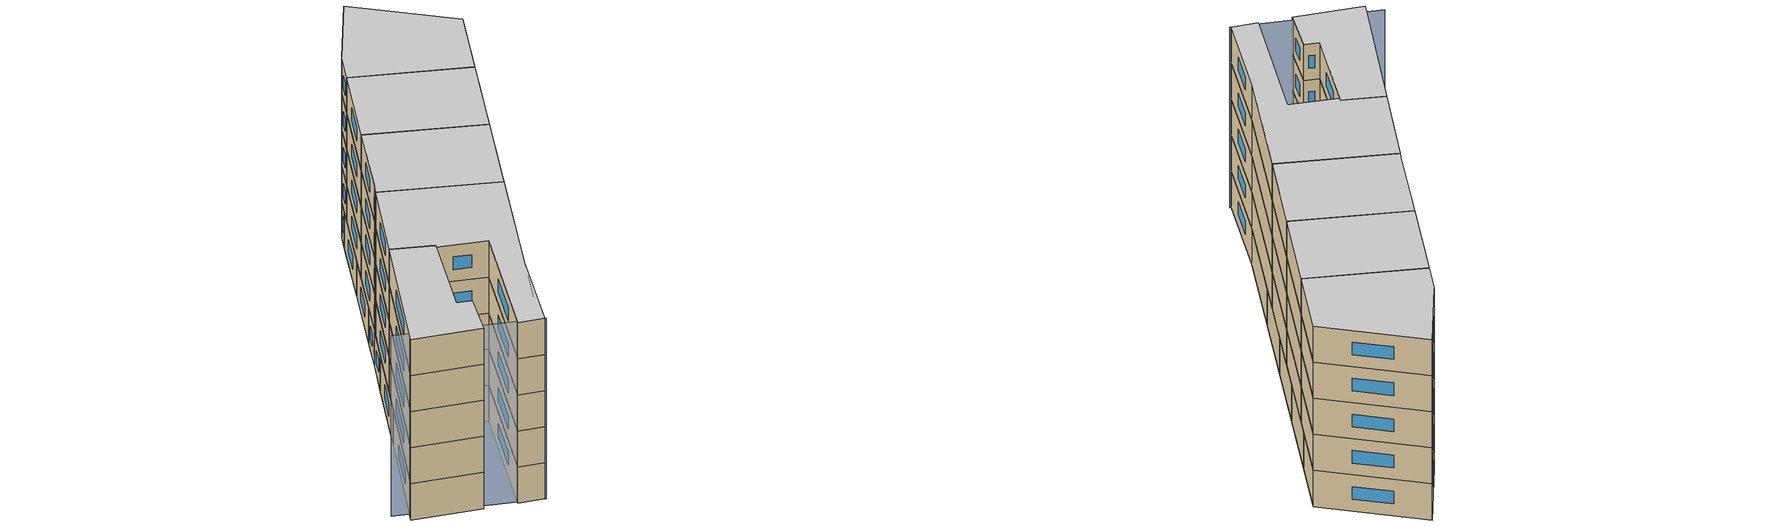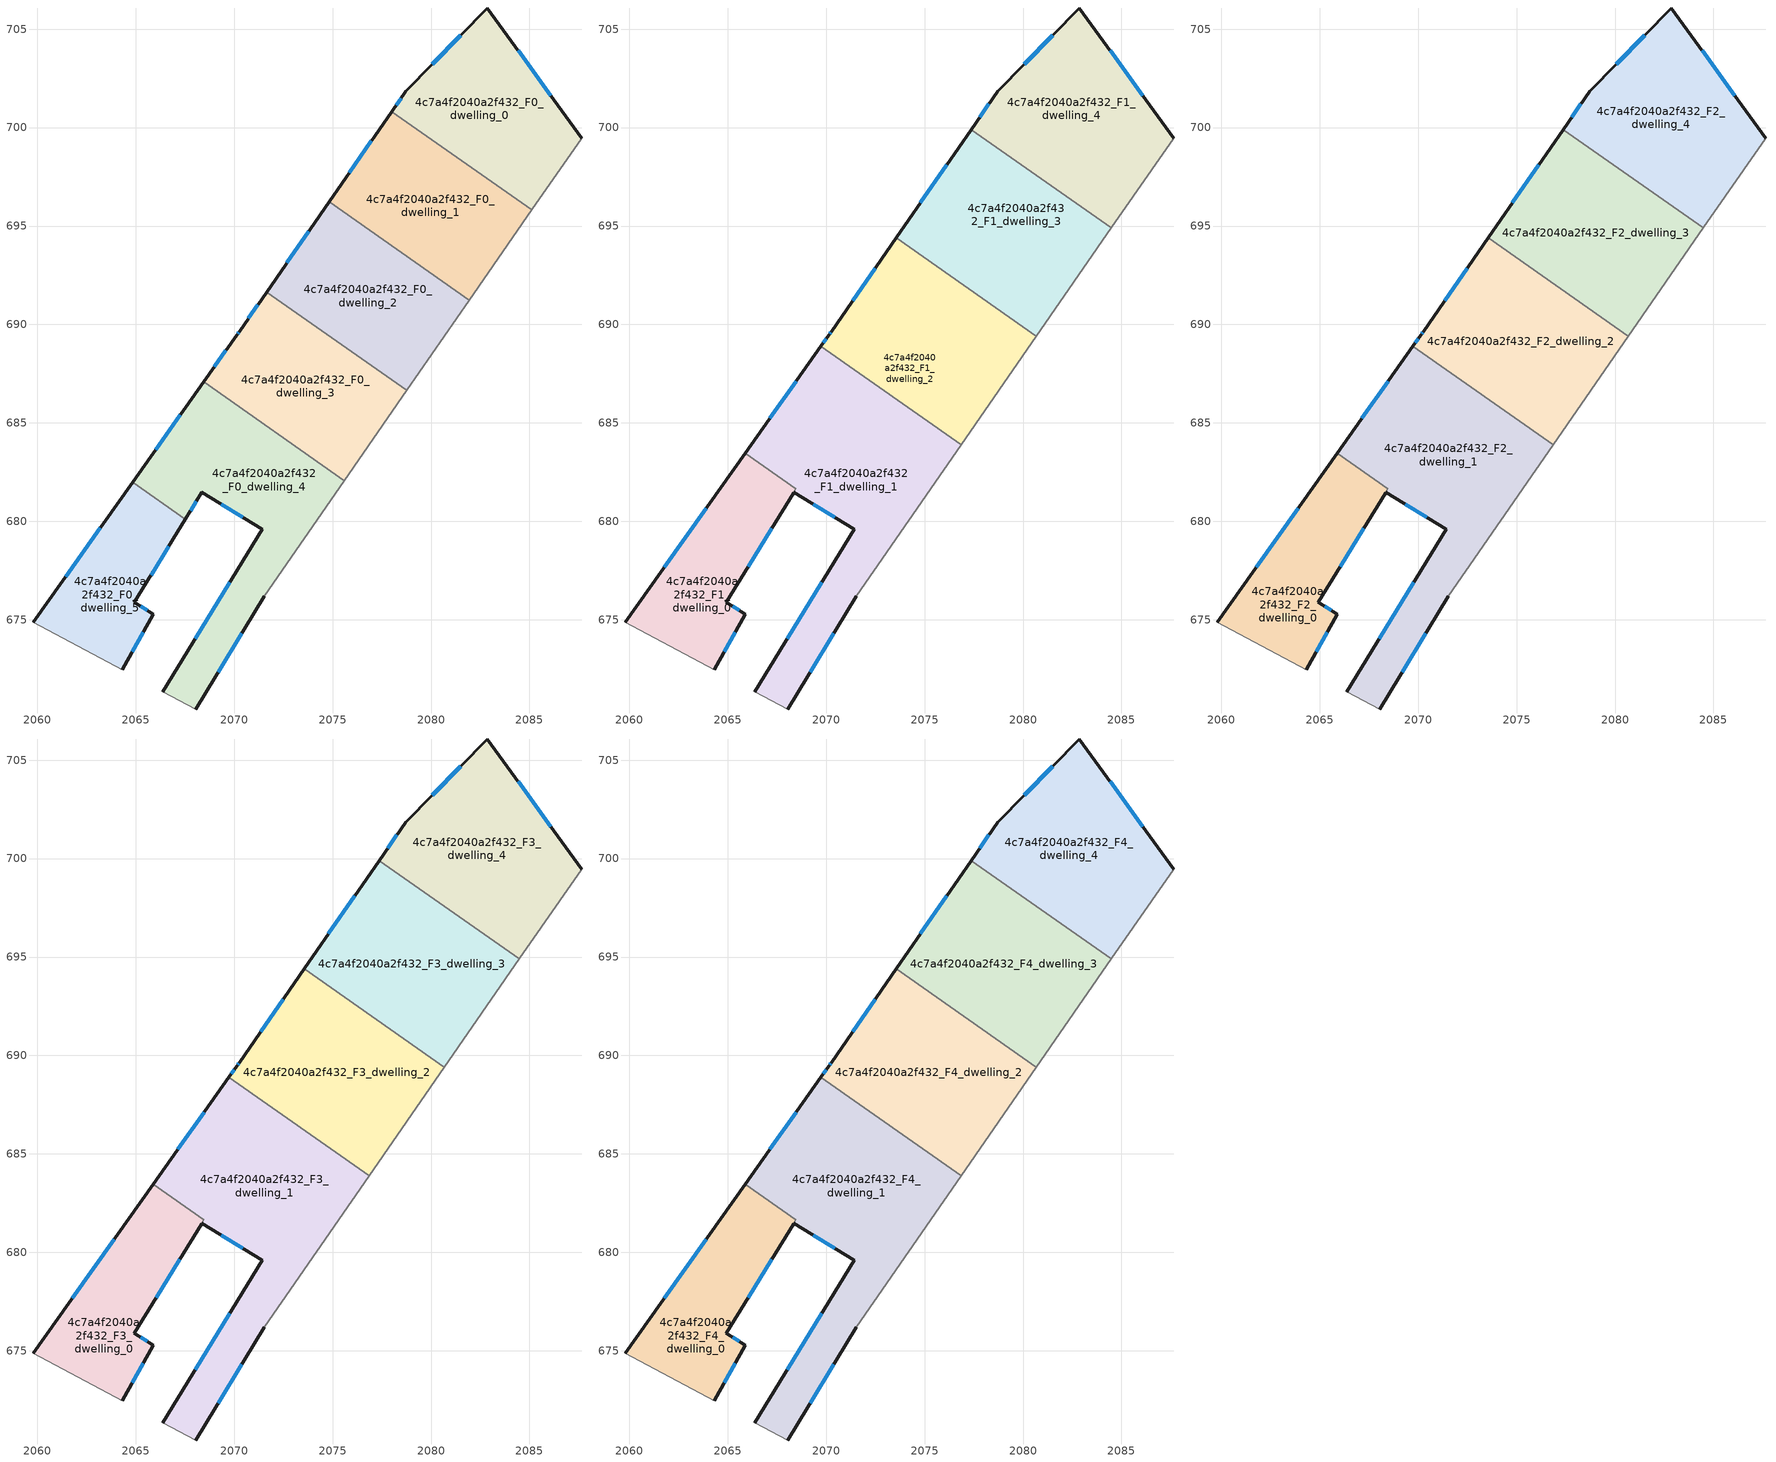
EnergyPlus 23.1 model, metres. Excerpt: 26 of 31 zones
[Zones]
4c7a4f2040a2f432_F0_dwelling_0
 floor ground (EU_floor_Construction): 2082.86,706.08 2087.64,699.46 2085.12,695.82 2078,700.81 2078.7,701.83 z0
 wall outside (EU_wall_Construction): 2087.64,699.46 2082.86,706.08 2078.7,701.83 2078,700.81 z0:3
 wall to 4c7a4f2040a2f432_F0_dwelling_1 (EU_wall_Construction): 2078,700.81 2085.12,695.82 z0:3
 wall adiabatic (EU_wall_Construction): 2085.12,695.82 2087.64,699.46 z0:3
 window (EU_Window_Construction): 2078.47,701.5 2078.23,701.15 / 2081.51,704.7 2080.06,703.21 / 2086.09,701.61 2084.42,703.92 z0.98:2.02
4c7a4f2040a2f432_F0_dwelling_1
 floor ground (EU_floor_Construction): 2085.12,695.82 2081.95,691.23 2074.82,696.23 2078,700.81 z0
 wall outside (EU_wall_Construction): 2078,700.81 2074.82,696.23 z0:3
 wall adiabatic (EU_wall_Construction): 2081.95,691.23 2085.12,695.82 z0:3
 wall to 4c7a4f2040a2f432_F0_dwelling_2 (EU_wall_Construction): 2074.82,696.23 2081.95,691.23 z0:3
 window (EU_Window_Construction): 2076.96,699.32 2075.85,697.72 z0.98:2.02
4c7a4f2040a2f432_F0_dwelling_2
 floor ground (EU_floor_Construction): 2081.95,691.23 2078.77,686.65 2071.64,691.64 2074.82,696.23 z0
 wall outside (EU_wall_Construction): 2074.82,696.23 2071.64,691.64 z0:3
 wall adiabatic (EU_wall_Construction): 2078.77,686.65 2081.95,691.23 z0:3
 wall to 4c7a4f2040a2f432_F0_dwelling_3 (EU_wall_Construction): 2071.64,691.64 2078.77,686.65 z0:3
 window (EU_Window_Construction): 2073.79,694.74 2072.68,693.13 z0.98:2.02
4c7a4f2040a2f432_F0_dwelling_3
 floor ground (EU_floor_Construction): 2078.77,686.65 2075.6,682.07 2068.44,687.08 2070.12,689.46 2070.27,689.67 2071.64,691.64 z0
 wall outside (EU_wall_Construction): 2071.64,691.64 2070.27,689.67 2070.12,689.46 2068.44,687.08 z0:3
 wall adiabatic (EU_wall_Construction): 2075.6,682.07 2078.77,686.65 z0:3
 wall to 4c7a4f2040a2f432_F0_dwelling_4 (EU_wall_Construction): 2068.44,687.08 2075.6,682.07 z0:3
 window (EU_Window_Construction): 2069.58,688.68 2068.99,687.85 / 2070.23,689.6 2070.17,689.52 / 2071.2,691 2070.72,690.31 z0.98:2.02
4c7a4f2040a2f432_F0_dwelling_4
 floor ground (EU_floor_Construction): 2075.6,682.07 2071.52,676.19 2068.05,670.47 2066.37,671.35 2071.42,679.59 2068.35,681.47 2067.52,680.1 2064.84,681.98 2068.44,687.08 z0
 wall outside (EU_wall_Construction): 2068.05,670.47 2071.52,676.19 / 2067.52,680.1 2068.35,681.47 2071.42,679.59 2066.37,671.35 / 2068.44,687.08 2064.84,681.98 z0:3
 wall adiabatic (EU_wall_Construction): 2071.52,676.19 2075.6,682.07 / 2066.37,671.35 2068.05,670.47 z0:3
 wall to 4c7a4f2040a2f432_F0_dwelling_5 (EU_wall_Construction): 2064.84,681.98 2067.52,680.1 z0:3
 window (EU_Window_Construction): 2069.18,672.33 2070.4,674.33 / 2069.78,676.91 2068.02,674.03 / 2069.35,680.85 2070.43,680.2 / 2067.79,680.55 2068.08,681.02 / 2067.27,685.42 2066.01,683.64 z0.98:2.02
4c7a4f2040a2f432_F0_dwelling_5
 floor ground (EU_floor_Construction): 2067.52,680.1 2064.93,675.88 2065.89,675.29 2064.3,672.47 2059.81,674.87 2064.84,681.98 z0
 wall outside (EU_wall_Construction): 2064.84,681.98 2059.81,674.87 / 2064.3,672.47 2065.89,675.29 2064.93,675.88 2067.52,680.1 z0:3
 wall adiabatic (EU_wall_Construction): 2059.81,674.87 2064.3,672.47 z0:3
 window (EU_Window_Construction): 2063.2,679.67 2061.44,677.18 / 2065.77,677.25 2066.68,678.73 / 2065.58,675.48 2065.25,675.68 / 2064.82,673.38 2065.38,674.37 z0.98:2.02
4c7a4f2040a2f432_F1_dwelling_0
 floor to 4c7a4f2040a2f432_F0_dwelling_5 (EU_floor_Construction): 2067.52,680.1 2064.93,675.88 2065.89,675.29 2064.3,672.47 2059.81,674.87 2064.84,681.98 z3
 floor to 4c7a4f2040a2f432_F0_dwelling_4 (EU_floor_Construction): 2068.46,681.65 2068.36,681.48 2068.35,681.47 2067.52,680.1 2064.84,681.98 2065.88,683.46 z3
 wall outside (EU_wall_Construction): 2065.88,683.46 2059.81,674.87 / 2064.3,672.47 2065.89,675.29 2064.93,675.88 2068.35,681.46 z3:6
 wall adiabatic (EU_wall_Construction): 2059.81,674.87 2064.3,672.47 z3:6
 wall to 4c7a4f2040a2f432_F1_dwelling_1 (EU_wall_Construction): 2068.46,681.65 2065.88,683.46 / 2068.35,681.47 2068.46,681.64 z3:6
 window (EU_Window_Construction): 2063.91,680.66 2061.78,677.66 / 2066.05,677.69 2067.24,679.65 / 2065.58,675.48 2065.25,675.68 / 2064.82,673.38 2065.38,674.37 z3.98:5.02
4c7a4f2040a2f432_F1_dwelling_1
 floor to 4c7a4f2040a2f432_F0_dwelling_4 (EU_floor_Construction): 2075.6,682.07 2071.52,676.19 2068.05,670.47 2066.37,671.35 2071.42,679.59 2068.35,681.47 2068.46,681.64 2065.88,683.46 2068.44,687.08 z3
 floor to 4c7a4f2040a2f432_F0_dwelling_3 (EU_floor_Construction): 2076.86,683.89 2075.6,682.07 2068.44,687.08 2069.73,688.89 z3
 wall outside (EU_wall_Construction): 2068.05,670.47 2071.52,676.19 / 2068.35,681.47 2071.42,679.59 2066.37,671.35 / 2069.73,688.89 2065.88,683.46 z3:6
 wall to 4c7a4f2040a2f432_F1_dwelling_2 (EU_wall_Construction): 2076.86,683.89 2069.73,688.89 z3:6
 wall adiabatic (EU_wall_Construction): 2071.52,676.19 2076.86,683.89 / 2066.37,671.35 2068.05,670.47 z3:6
 window (EU_Window_Construction): 2069.18,672.33 2070.4,674.33 / 2069.78,676.91 2068.02,674.03 / 2069.35,680.85 2070.43,680.2 / 2068.48,687.13 2067.13,685.22 z3.98:5.02
4c7a4f2040a2f432_F1_dwelling_2
 floor to 4c7a4f2040a2f432_F0_dwelling_3 (EU_floor_Construction): 2078.77,686.65 2076.86,683.89 2069.73,688.89 2070.12,689.46 2070.27,689.67 2071.64,691.64 z3
 floor to 4c7a4f2040a2f432_F0_dwelling_2 (EU_floor_Construction): 2080.68,689.4 2078.77,686.65 2071.64,691.64 2073.55,694.39 z3
 wall outside (EU_wall_Construction): 2073.55,694.39 2070.27,689.67 2070.12,689.46 2069.73,688.89 z3:6
 wall to 4c7a4f2040a2f432_F1_dwelling_3 (EU_wall_Construction): 2080.68,689.4 2073.55,694.39 z3:6
 wall adiabatic (EU_wall_Construction): 2076.86,683.89 2080.68,689.4 z3:6
 window (EU_Window_Construction): 2070,689.27 2069.86,689.08 / 2070.23,689.6 2070.17,689.52 / 2072.48,692.86 2071.34,691.2 z3.98:5.02
4c7a4f2040a2f432_F1_dwelling_3
 floor to 4c7a4f2040a2f432_F0_dwelling_1 (EU_floor_Construction): 2084.49,694.9 2081.95,691.23 2074.82,696.23 2077.36,699.9 z3
 floor to 4c7a4f2040a2f432_F0_dwelling_2 (EU_floor_Construction): 2081.95,691.23 2080.68,689.4 2073.55,694.39 2074.82,696.23 z3
 wall outside (EU_wall_Construction): 2077.36,699.9 2073.55,694.39 z3:6
 wall to 4c7a4f2040a2f432_F1_dwelling_4 (EU_wall_Construction): 2084.49,694.9 2077.36,699.9 z3:6
 wall adiabatic (EU_wall_Construction): 2080.68,689.4 2084.49,694.9 z3:6
 window (EU_Window_Construction): 2076.12,698.11 2074.79,696.18 z3.98:5.02
4c7a4f2040a2f432_F1_dwelling_4
 floor to 4c7a4f2040a2f432_F0_dwelling_0 (EU_floor_Construction): 2082.86,706.08 2087.64,699.46 2085.12,695.82 2078,700.81 2078.7,701.83 z3
 floor to 4c7a4f2040a2f432_F0_dwelling_1 (EU_floor_Construction): 2085.12,695.82 2084.49,694.9 2077.36,699.9 2078,700.81 z3
 wall outside (EU_wall_Construction): 2087.64,699.46 2082.86,706.08 2078.7,701.83 2077.36,699.9 z3:6
 wall adiabatic (EU_wall_Construction): 2084.49,694.9 2087.64,699.46 z3:6
 window (EU_Window_Construction): 2078.27,701.2 2077.8,700.53 / 2081.51,704.7 2080.06,703.21 / 2086.09,701.61 2084.42,703.92 z3.98:5.02
4c7a4f2040a2f432_F2_dwelling_0
 floor to 4c7a4f2040a2f432_F1_dwelling_0 (EU_floor_Construction): 2068.46,681.64 2068.35,681.46 2064.93,675.88 2065.89,675.29 2064.3,672.47 2059.81,674.87 2065.88,683.46 z6
 wall outside (EU_wall_Construction): 2065.88,683.46 2059.81,674.87 / 2064.3,672.47 2065.89,675.29 2064.93,675.88 2068.35,681.46 z6:9
 wall adiabatic (EU_wall_Construction): 2059.81,674.87 2064.3,672.47 z6:9
 wall to 4c7a4f2040a2f432_F2_dwelling_1 (EU_wall_Construction): 2068.46,681.65 2065.88,683.46 / 2068.35,681.47 2068.46,681.64 z6:9
 window (EU_Window_Construction): 2063.91,680.66 2061.78,677.66 / 2066.05,677.69 2067.24,679.65 / 2065.58,675.48 2065.25,675.68 / 2064.82,673.38 2065.38,674.37 z6.98:8.02
4c7a4f2040a2f432_F2_dwelling_1
 floor to 4c7a4f2040a2f432_F1_dwelling_1 (EU_floor_Construction): 2076.86,683.89 2071.52,676.19 2068.05,670.47 2066.37,671.35 2071.42,679.59 2068.35,681.47 2068.46,681.64 2065.88,683.46 2069.73,688.89 z6
 wall outside (EU_wall_Construction): 2068.05,670.47 2071.52,676.19 / 2068.35,681.47 2071.42,679.59 2066.37,671.35 / 2069.73,688.89 2065.88,683.46 z6:9
 wall to 4c7a4f2040a2f432_F2_dwelling_2 (EU_wall_Construction): 2076.86,683.89 2069.73,688.89 z6:9
 wall adiabatic (EU_wall_Construction): 2071.52,676.19 2076.86,683.89 / 2066.37,671.35 2068.05,670.47 z6:9
 window (EU_Window_Construction): 2069.18,672.33 2070.4,674.33 / 2069.78,676.91 2068.02,674.03 / 2069.35,680.85 2070.43,680.2 / 2068.48,687.13 2067.13,685.22 z6.98:8.02
4c7a4f2040a2f432_F2_dwelling_2
 floor to 4c7a4f2040a2f432_F1_dwelling_2 (EU_floor_Construction): 2080.68,689.4 2076.86,683.89 2069.73,688.89 2070.12,689.46 2070.27,689.67 2073.55,694.39 z6
 wall outside (EU_wall_Construction): 2073.55,694.39 2070.27,689.67 2070.12,689.46 2069.73,688.89 z6:9
 wall to 4c7a4f2040a2f432_F2_dwelling_3 (EU_wall_Construction): 2080.68,689.4 2073.55,694.39 z6:9
 wall adiabatic (EU_wall_Construction): 2076.86,683.89 2080.68,689.4 z6:9
 window (EU_Window_Construction): 2070,689.27 2069.86,689.08 / 2070.23,689.6 2070.17,689.52 / 2072.48,692.86 2071.34,691.2 z6.98:8.02
4c7a4f2040a2f432_F2_dwelling_3
 floor to 4c7a4f2040a2f432_F1_dwelling_3 (EU_floor_Construction): 2084.49,694.9 2080.68,689.4 2073.55,694.39 2077.36,699.9 z6
 wall outside (EU_wall_Construction): 2077.36,699.9 2073.55,694.39 z6:9
 wall to 4c7a4f2040a2f432_F2_dwelling_4 (EU_wall_Construction): 2084.49,694.9 2077.36,699.9 z6:9
 wall adiabatic (EU_wall_Construction): 2080.68,689.4 2084.49,694.9 z6:9
 window (EU_Window_Construction): 2076.12,698.11 2074.79,696.18 z6.98:8.02
4c7a4f2040a2f432_F2_dwelling_4
 floor to 4c7a4f2040a2f432_F1_dwelling_4 (EU_floor_Construction): 2082.86,706.08 2087.64,699.46 2084.49,694.9 2077.36,699.9 2078.7,701.83 z6
 wall outside (EU_wall_Construction): 2087.64,699.46 2082.86,706.08 2078.7,701.83 2077.36,699.9 z6:9
 wall adiabatic (EU_wall_Construction): 2084.49,694.9 2087.64,699.46 z6:9
 window (EU_Window_Construction): 2078.27,701.2 2077.8,700.53 / 2081.51,704.7 2080.06,703.21 / 2086.09,701.61 2084.42,703.92 z6.98:8.02
4c7a4f2040a2f432_F3_dwelling_0
 floor to 4c7a4f2040a2f432_F2_dwelling_0 (EU_floor_Construction): 2068.46,681.64 2068.35,681.46 2064.93,675.88 2065.89,675.29 2064.3,672.47 2059.81,674.87 2065.88,683.46 z9
 wall outside (EU_wall_Construction): 2065.88,683.46 2059.81,674.87 / 2064.3,672.47 2065.89,675.29 2064.93,675.88 2068.35,681.46 z9:12
 wall adiabatic (EU_wall_Construction): 2059.81,674.87 2064.3,672.47 z9:12
 wall to 4c7a4f2040a2f432_F3_dwelling_1 (EU_wall_Construction): 2068.46,681.65 2065.88,683.46 / 2068.35,681.47 2068.46,681.64 z9:12
 window (EU_Window_Construction): 2063.91,680.66 2061.78,677.66 / 2066.05,677.69 2067.24,679.65 / 2065.58,675.48 2065.25,675.68 / 2064.82,673.38 2065.38,674.37 z9.98:11.02
4c7a4f2040a2f432_F3_dwelling_1
 floor to 4c7a4f2040a2f432_F2_dwelling_1 (EU_floor_Construction): 2076.86,683.89 2071.52,676.19 2068.05,670.47 2066.37,671.35 2071.42,679.59 2068.35,681.47 2068.46,681.64 2065.88,683.46 2069.73,688.89 z9
 wall outside (EU_wall_Construction): 2068.05,670.47 2071.52,676.19 / 2068.35,681.47 2071.42,679.59 2066.37,671.35 / 2069.73,688.89 2065.88,683.46 z9:12
 wall to 4c7a4f2040a2f432_F3_dwelling_2 (EU_wall_Construction): 2076.86,683.89 2069.73,688.89 z9:12
 wall adiabatic (EU_wall_Construction): 2071.52,676.19 2076.86,683.89 / 2066.37,671.35 2068.05,670.47 z9:12
 window (EU_Window_Construction): 2069.18,672.33 2070.4,674.33 / 2069.78,676.91 2068.02,674.03 / 2069.35,680.85 2070.43,680.2 / 2068.48,687.13 2067.13,685.22 z9.98:11.02
4c7a4f2040a2f432_F3_dwelling_2
 floor to 4c7a4f2040a2f432_F2_dwelling_2 (EU_floor_Construction): 2080.68,689.4 2076.86,683.89 2069.73,688.89 2070.12,689.46 2070.27,689.67 2073.55,694.39 z9
 wall outside (EU_wall_Construction): 2073.55,694.39 2070.27,689.67 2070.12,689.46 2069.73,688.89 z9:12
 wall to 4c7a4f2040a2f432_F3_dwelling_3 (EU_wall_Construction): 2080.68,689.4 2073.55,694.39 z9:12
 wall adiabatic (EU_wall_Construction): 2076.86,683.89 2080.68,689.4 z9:12
 window (EU_Window_Construction): 2070,689.27 2069.86,689.08 / 2070.23,689.6 2070.17,689.52 / 2072.48,692.86 2071.34,691.2 z9.98:11.02
4c7a4f2040a2f432_F3_dwelling_3
 floor to 4c7a4f2040a2f432_F2_dwelling_3 (EU_floor_Construction): 2084.49,694.9 2080.68,689.4 2073.55,694.39 2077.36,699.9 z9
 wall outside (EU_wall_Construction): 2077.36,699.9 2073.55,694.39 z9:12
 wall to 4c7a4f2040a2f432_F3_dwelling_4 (EU_wall_Construction): 2084.49,694.9 2077.36,699.9 z9:12
 wall adiabatic (EU_wall_Construction): 2080.68,689.4 2084.49,694.9 z9:12
 window (EU_Window_Construction): 2076.12,698.11 2074.79,696.18 z9.98:11.02
4c7a4f2040a2f432_F3_dwelling_4
 floor to 4c7a4f2040a2f432_F2_dwelling_4 (EU_floor_Construction): 2082.86,706.08 2087.64,699.46 2084.49,694.9 2077.36,699.9 2078.7,701.83 z9
 wall outside (EU_wall_Construction): 2087.64,699.46 2082.86,706.08 2078.7,701.83 2077.36,699.9 z9:12
 wall adiabatic (EU_wall_Construction): 2084.49,694.9 2087.64,699.46 z9:12
 window (EU_Window_Construction): 2078.27,701.2 2077.8,700.53 / 2081.51,704.7 2080.06,703.21 / 2086.09,701.61 2084.42,703.92 z9.98:11.02
4c7a4f2040a2f432_F4_dwelling_0
 floor to 4c7a4f2040a2f432_F3_dwelling_0 (EU_floor_Construction): 2068.46,681.64 2068.35,681.46 2064.93,675.88 2065.89,675.29 2064.3,672.47 2059.81,674.87 2065.88,683.46 z12
 wall outside (EU_wall_Construction): 2065.88,683.46 2059.81,674.87 / 2064.3,672.47 2065.89,675.29 2064.93,675.88 2068.35,681.46 z12:15
 wall adiabatic (EU_wall_Construction): 2059.81,674.87 2064.3,672.47 z12:15
 wall to 4c7a4f2040a2f432_F4_dwelling_1 (EU_wall_Construction): 2068.46,681.65 2065.88,683.46 / 2068.35,681.47 2068.46,681.64 z12:15
 window (EU_Window_Construction): 2063.91,680.66 2061.78,677.66 / 2066.05,677.69 2067.24,679.65 / 2065.58,675.48 2065.25,675.68 / 2064.82,673.38 2065.38,674.37 z12.98:14.02
 ceiling to 4c7a4f2040a2f432_F5_dwelling_0 (EU_floor_Construction): 2065.89,675.29 2064.93,675.88 2068.35,681.46 2068.46,681.64 2065.88,683.46 2059.81,674.87 2064.3,672.47 z15
4c7a4f2040a2f432_F4_dwelling_1
 floor to 4c7a4f2040a2f432_F3_dwelling_1 (EU_floor_Construction): 2076.86,683.89 2071.52,676.19 2068.05,670.47 2066.37,671.35 2071.42,679.59 2068.35,681.47 2068.46,681.64 2065.88,683.46 2069.73,688.89 z12
 wall outside (EU_wall_Construction): 2068.05,670.47 2071.52,676.19 / 2068.35,681.47 2071.42,679.59 2066.37,671.35 / 2069.73,688.89 2065.88,683.46 z12:15
 wall to 4c7a4f2040a2f432_F4_dwelling_2 (EU_wall_Construction): 2076.86,683.89 2069.73,688.89 z12:15
 wall adiabatic (EU_wall_Construction): 2071.52,676.19 2076.86,683.89 / 2066.37,671.35 2068.05,670.47 z12:15
 window (EU_Window_Construction): 2069.18,672.33 2070.4,674.33 / 2069.78,676.91 2068.02,674.03 / 2069.35,680.85 2070.43,680.2 / 2068.48,687.13 2067.13,685.22 z12.98:14.02
 ceiling to 4c7a4f2040a2f432_F5_dwelling_1 (EU_floor_Construction): 2071.52,676.19 2076.86,683.89 2069.73,688.89 2065.88,683.46 2068.46,681.64 2068.35,681.47 2071.42,679.59 2066.37,671.35 2068.05,670.47 z15
4c7a4f2040a2f432_F4_dwelling_2
 floor to 4c7a4f2040a2f432_F3_dwelling_2 (EU_floor_Construction): 2080.68,689.4 2076.86,683.89 2069.73,688.89 2070.12,689.46 2070.27,689.67 2073.55,694.39 z12
 wall outside (EU_wall_Construction): 2073.55,694.39 2070.27,689.67 2070.12,689.46 2069.73,688.89 z12:15
 wall to 4c7a4f2040a2f432_F4_dwelling_3 (EU_wall_Construction): 2080.68,689.4 2073.55,694.39 z12:15
 wall adiabatic (EU_wall_Construction): 2076.86,683.89 2080.68,689.4 z12:15
 window (EU_Window_Construction): 2070,689.27 2069.86,689.08 / 2070.23,689.6 2070.17,689.52 / 2072.48,692.86 2071.34,691.2 z12.98:14.02
 ceiling to 4c7a4f2040a2f432_F5_dwelling_2 (EU_floor_Construction): 2076.86,683.89 2080.68,689.4 2073.55,694.39 2070.27,689.67 2070.12,689.46 2069.73,688.89 z15
4c7a4f2040a2f432_F4_dwelling_3
 floor to 4c7a4f2040a2f432_F3_dwelling_3 (EU_floor_Construction): 2084.49,694.9 2080.68,689.4 2073.55,694.39 2077.36,699.9 z12
 wall outside (EU_wall_Construction): 2077.36,699.9 2073.55,694.39 z12:15
 wall to 4c7a4f2040a2f432_F4_dwelling_4 (EU_wall_Construction): 2084.49,694.9 2077.36,699.9 z12:15
 wall adiabatic (EU_wall_Construction): 2080.68,689.4 2084.49,694.9 z12:15
 window (EU_Window_Construction): 2076.12,698.11 2074.79,696.18 z12.98:14.02
 ceiling to 4c7a4f2040a2f432_F5_dwelling_3 (EU_floor_Construction): 2080.68,689.4 2084.49,694.9 2077.36,699.9 2073.55,694.39 z15
4c7a4f2040a2f432_F4_dwelling_4
 floor to 4c7a4f2040a2f432_F3_dwelling_4 (EU_floor_Construction): 2082.86,706.08 2087.64,699.46 2084.49,694.9 2077.36,699.9 2078.7,701.83 z12
 wall outside (EU_wall_Construction): 2087.64,699.46 2082.86,706.08 2078.7,701.83 2077.36,699.9 z12:15
 wall adiabatic (EU_wall_Construction): 2084.49,694.9 2087.64,699.46 z12:15
 window (EU_Window_Construction): 2078.27,701.2 2077.8,700.53 / 2081.51,704.7 2080.06,703.21 / 2086.09,701.61 2084.42,703.92 z12.98:14.02
 ceiling to 4c7a4f2040a2f432_F5_dwelling_4 (EU_floor_Construction): 2084.49,694.9 2087.64,699.46 2082.86,706.08 2078.7,701.83 2077.36,699.9 z15
shading: 2059.15,676.09 2068.15,670.41 / 2068.52,671.85 2087.64,699.46 z0:15
[Building]
EU S2 Campaign: North Axis=0; Terrain=City; Solar Distribution=FullExterior
[Site:Location]
Bologna: Latitude=44.5; Longitude=11.25; Time Zone=1; Elevation=37
[SizingPeriod:WeatherFileDays]
AnnualSizingPeriod: Begin Month=1; Begin Day of Month=1; End Month=12; End Day of Month=31; Day of Week for Start Day=Monday; Use Weather File Daylight Saving Period=No; Use Weather File Rain and Snow Indicators=No
[MATERIAL]
EU_InternalMass_Material: Roughness=MediumRough; Thickness=0.1; Conductivity=1; Density=1800; Specific Heat=900; Thermal Absorptance=0.9; Solar Absorptance=0.7; Visible Absorptance=0.7
[MATERIAL:NOMASS] Roughness=MediumRough; Thermal Absorptance=0.9; Solar Absorptance=0.7; Visible Absorptance=0.7
Name | Thermal Resistance
EU_wall_NoMass | 0.905828
EU_floor_NoMass | 0.67114
[WINDOWMATERIAL:SIMPLEGLAZINGSYSTEM]
EU_Window_SimpleGlazing: UFactor=4.52486; Solar Heat Gain Coefficient=0.85; Visible Transmittance=0.85
[CONSTRUCTION]
EU_wall_Construction: EU_wall_NoMass
EU_floor_Construction: EU_floor_NoMass
EU_Window_Construction: EU_Window_SimpleGlazing
EU_InternalMass_Construction: EU_InternalMass_Material
[ZONE] Type=1; Multiplier=1; Ceiling Height=autocalculate; Floor Area=autocalculate; Part of Total Floor Area=Yes
Name | Volume
4c7a4f2040a2f432_F0_dwelling_0 | 145.689
4c7a4f2040a2f432_F1_dwelling_0 | 119.576
4c7a4f2040a2f432_F2_dwelling_0; 4c7a4f2040a2f432_F3_dwelling_0; 4c7a4f2040a2f432_F4_dwelling_0 | 119.577
4c7a4f2040a2f432_F0_dwelling_1 | 145.69
4c7a4f2040a2f432_F1_dwelling_1; 4c7a4f2040a2f432_F2_dwelling_1; 4c7a4f2040a2f432_F3_dwelling_1; 4c7a4f2040a2f432_F4_dwelling_1 | 230.046
4c7a4f2040a2f432_F0_dwelling_2 | 145.675
4c7a4f2040a2f432_F1_dwelling_2; 4c7a4f2040a2f432_F2_dwelling_2; 4c7a4f2040a2f432_F3_dwelling_2; 4c7a4f2040a2f432_F4_dwelling_2 | 174.843
4c7a4f2040a2f432_F0_dwelling_3 | 145.666
4c7a4f2040a2f432_F1_dwelling_3; 4c7a4f2040a2f432_F2_dwelling_3; 4c7a4f2040a2f432_F3_dwelling_3; 4c7a4f2040a2f432_F4_dwelling_3 | 174.814
4c7a4f2040a2f432_F0_dwelling_4 | 189.201
4c7a4f2040a2f432_F1_dwelling_4; 4c7a4f2040a2f432_F2_dwelling_4; 4c7a4f2040a2f432_F3_dwelling_4; 4c7a4f2040a2f432_F4_dwelling_4 | 174.828
4c7a4f2040a2f432_F0_dwelling_5 | 102.165
[INTERNALMASS] Construction=EU_InternalMass_Construction
Name | Zone or ZoneList | Surface Area
4c7a4f2040a2f432_F0_dwelling_0_EU_InternalMass | 4c7a4f2040a2f432_F0_dwelling_0 | 48.5631
4c7a4f2040a2f432_F0_dwelling_1_EU_InternalMass | 4c7a4f2040a2f432_F0_dwelling_1 | 48.5633
4c7a4f2040a2f432_F0_dwelling_2_EU_InternalMass | 4c7a4f2040a2f432_F0_dwelling_2 | 48.5583
4c7a4f2040a2f432_F0_dwelling_3_EU_InternalMass | 4c7a4f2040a2f432_F0_dwelling_3 | 48.5554
4c7a4f2040a2f432_F0_dwelling_4_EU_InternalMass | 4c7a4f2040a2f432_F0_dwelling_4 | 63.0665
4c7a4f2040a2f432_F0_dwelling_5_EU_InternalMass | 4c7a4f2040a2f432_F0_dwelling_5 | 34.055
4c7a4f2040a2f432_F1_dwelling_0_EU_InternalMass | 4c7a4f2040a2f432_F1_dwelling_0 | 39.8592
4c7a4f2040a2f432_F1_dwelling_1_EU_InternalMass | 4c7a4f2040a2f432_F1_dwelling_1 | 76.68
4c7a4f2040a2f432_F1_dwelling_2_EU_InternalMass | 4c7a4f2040a2f432_F1_dwelling_2 | 58.281
4c7a4f2040a2f432_F1_dwelling_3_EU_InternalMass | 4c7a4f2040a2f432_F1_dwelling_3 | 58.2718
4c7a4f2040a2f432_F1_dwelling_4_EU_InternalMass | 4c7a4f2040a2f432_F1_dwelling_4 | 58.2759
4c7a4f2040a2f432_F2_dwelling_0_EU_InternalMass | 4c7a4f2040a2f432_F2_dwelling_0 | 39.8592
4c7a4f2040a2f432_F2_dwelling_1_EU_InternalMass | 4c7a4f2040a2f432_F2_dwelling_1 | 76.68
4c7a4f2040a2f432_F2_dwelling_2_EU_InternalMass | 4c7a4f2040a2f432_F2_dwelling_2 | 58.281
4c7a4f2040a2f432_F2_dwelling_3_EU_InternalMass | 4c7a4f2040a2f432_F2_dwelling_3 | 58.2718
4c7a4f2040a2f432_F2_dwelling_4_EU_InternalMass | 4c7a4f2040a2f432_F2_dwelling_4 | 58.2759
4c7a4f2040a2f432_F3_dwelling_0_EU_InternalMass | 4c7a4f2040a2f432_F3_dwelling_0 | 39.8592
4c7a4f2040a2f432_F3_dwelling_1_EU_InternalMass | 4c7a4f2040a2f432_F3_dwelling_1 | 76.68
4c7a4f2040a2f432_F3_dwelling_2_EU_InternalMass | 4c7a4f2040a2f432_F3_dwelling_2 | 58.281
4c7a4f2040a2f432_F3_dwelling_3_EU_InternalMass | 4c7a4f2040a2f432_F3_dwelling_3 | 58.2718
4c7a4f2040a2f432_F3_dwelling_4_EU_InternalMass | 4c7a4f2040a2f432_F3_dwelling_4 | 58.2759
4c7a4f2040a2f432_F4_dwelling_0_EU_InternalMass | 4c7a4f2040a2f432_F4_dwelling_0 | 39.8592
4c7a4f2040a2f432_F4_dwelling_1_EU_InternalMass | 4c7a4f2040a2f432_F4_dwelling_1 | 76.68
4c7a4f2040a2f432_F4_dwelling_2_EU_InternalMass | 4c7a4f2040a2f432_F4_dwelling_2 | 58.281
4c7a4f2040a2f432_F4_dwelling_3_EU_InternalMass | 4c7a4f2040a2f432_F4_dwelling_3 | 58.2718
4c7a4f2040a2f432_F4_dwelling_4_EU_InternalMass | 4c7a4f2040a2f432_F4_dwelling_4 | 58.2759
[OTHEREQUIPMENT] Fuel Type=Electricity; Design Level Calculation Method=Watts/Area; Power per Zone Floor Area=1; Fraction Latent=0; Fraction Radiant=0; Fraction Lost=0; Carbon Dioxide Generation Rate=0; EndUse Subcategory=EU_Step8_InternalGains
Name | Zone or ZoneList or Space or SpaceList | Schedule
EU_Step8_InternalGain_4c7a4f2040a2f432_F0_dwelling_0_f000 | 4c7a4f2040a2f432_F0_dwelling_0 | EU_Step8_GainSchedule_4c7a4f2040a2f432_F0_dwelling_0_f000
EU_Step8_InternalGain_4c7a4f2040a2f432_F0_dwelling_1_f000 | 4c7a4f2040a2f432_F0_dwelling_1 | EU_Step8_GainSchedule_4c7a4f2040a2f432_F0_dwelling_1_f000
EU_Step8_InternalGain_4c7a4f2040a2f432_F0_dwelling_2_f000 | 4c7a4f2040a2f432_F0_dwelling_2 | EU_Step8_GainSchedule_4c7a4f2040a2f432_F0_dwelling_2_f000
EU_Step8_InternalGain_4c7a4f2040a2f432_F0_dwelling_3_f000 | 4c7a4f2040a2f432_F0_dwelling_3 | EU_Step8_GainSchedule_4c7a4f2040a2f432_F0_dwelling_3_f000
EU_Step8_InternalGain_4c7a4f2040a2f432_F0_dwelling_4_f000 | 4c7a4f2040a2f432_F0_dwelling_4 | EU_Step8_GainSchedule_4c7a4f2040a2f432_F0_dwelling_4_f000
EU_Step8_InternalGain_4c7a4f2040a2f432_F0_dwelling_5_f000 | 4c7a4f2040a2f432_F0_dwelling_5 | EU_Step8_GainSchedule_4c7a4f2040a2f432_F0_dwelling_5_f000
EU_Step8_InternalGain_4c7a4f2040a2f432_F1_dwelling_0_f000 | 4c7a4f2040a2f432_F1_dwelling_0 | EU_Step8_GainSchedule_4c7a4f2040a2f432_F1_dwelling_0_f000
EU_Step8_InternalGain_4c7a4f2040a2f432_F1_dwelling_1_f000 | 4c7a4f2040a2f432_F1_dwelling_1 | EU_Step8_GainSchedule_4c7a4f2040a2f432_F1_dwelling_1_f000
EU_Step8_InternalGain_4c7a4f2040a2f432_F1_dwelling_2_f000 | 4c7a4f2040a2f432_F1_dwelling_2 | EU_Step8_GainSchedule_4c7a4f2040a2f432_F1_dwelling_2_f000
EU_Step8_InternalGain_4c7a4f2040a2f432_F1_dwelling_3_f000 | 4c7a4f2040a2f432_F1_dwelling_3 | EU_Step8_GainSchedule_4c7a4f2040a2f432_F1_dwelling_3_f000
EU_Step8_InternalGain_4c7a4f2040a2f432_F1_dwelling_4_f000 | 4c7a4f2040a2f432_F1_dwelling_4 | EU_Step8_GainSchedule_4c7a4f2040a2f432_F1_dwelling_4_f000
EU_Step8_InternalGain_4c7a4f2040a2f432_F2_dwelling_0_f000 | 4c7a4f2040a2f432_F2_dwelling_0 | EU_Step8_GainSchedule_4c7a4f2040a2f432_F2_dwelling_0_f000
EU_Step8_InternalGain_4c7a4f2040a2f432_F2_dwelling_1_f000 | 4c7a4f2040a2f432_F2_dwelling_1 | EU_Step8_GainSchedule_4c7a4f2040a2f432_F2_dwelling_1_f000
EU_Step8_InternalGain_4c7a4f2040a2f432_F2_dwelling_2_f000 | 4c7a4f2040a2f432_F2_dwelling_2 | EU_Step8_GainSchedule_4c7a4f2040a2f432_F2_dwelling_2_f000
EU_Step8_InternalGain_4c7a4f2040a2f432_F2_dwelling_3_f000 | 4c7a4f2040a2f432_F2_dwelling_3 | EU_Step8_GainSchedule_4c7a4f2040a2f432_F2_dwelling_3_f000
EU_Step8_InternalGain_4c7a4f2040a2f432_F2_dwelling_4_f000 | 4c7a4f2040a2f432_F2_dwelling_4 | EU_Step8_GainSchedule_4c7a4f2040a2f432_F2_dwelling_4_f000
EU_Step8_InternalGain_4c7a4f2040a2f432_F3_dwelling_0_f000 | 4c7a4f2040a2f432_F3_dwelling_0 | EU_Step8_GainSchedule_4c7a4f2040a2f432_F3_dwelling_0_f000
EU_Step8_InternalGain_4c7a4f2040a2f432_F3_dwelling_1_f000 | 4c7a4f2040a2f432_F3_dwelling_1 | EU_Step8_GainSchedule_4c7a4f2040a2f432_F3_dwelling_1_f000
EU_Step8_InternalGain_4c7a4f2040a2f432_F3_dwelling_2_f000 | 4c7a4f2040a2f432_F3_dwelling_2 | EU_Step8_GainSchedule_4c7a4f2040a2f432_F3_dwelling_2_f000
EU_Step8_InternalGain_4c7a4f2040a2f432_F3_dwelling_3_f000 | 4c7a4f2040a2f432_F3_dwelling_3 | EU_Step8_GainSchedule_4c7a4f2040a2f432_F3_dwelling_3_f000
EU_Step8_InternalGain_4c7a4f2040a2f432_F3_dwelling_4_f000 | 4c7a4f2040a2f432_F3_dwelling_4 | EU_Step8_GainSchedule_4c7a4f2040a2f432_F3_dwelling_4_f000
EU_Step8_InternalGain_4c7a4f2040a2f432_F4_dwelling_0_f000 | 4c7a4f2040a2f432_F4_dwelling_0 | EU_Step8_GainSchedule_4c7a4f2040a2f432_F4_dwelling_0_f000
EU_Step8_InternalGain_4c7a4f2040a2f432_F4_dwelling_1_f000 | 4c7a4f2040a2f432_F4_dwelling_1 | EU_Step8_GainSchedule_4c7a4f2040a2f432_F4_dwelling_1_f000
EU_Step8_InternalGain_4c7a4f2040a2f432_F4_dwelling_2_f000 | 4c7a4f2040a2f432_F4_dwelling_2 | EU_Step8_GainSchedule_4c7a4f2040a2f432_F4_dwelling_2_f000
EU_Step8_InternalGain_4c7a4f2040a2f432_F4_dwelling_3_f000 | 4c7a4f2040a2f432_F4_dwelling_3 | EU_Step8_GainSchedule_4c7a4f2040a2f432_F4_dwelling_3_f000
EU_Step8_InternalGain_4c7a4f2040a2f432_F4_dwelling_4_f000 | 4c7a4f2040a2f432_F4_dwelling_4 | EU_Step8_GainSchedule_4c7a4f2040a2f432_F4_dwelling_4_f000
[ZONEVENTILATION:DESIGNFLOWRATE] Schedule=EU_AlwaysOn; Design Flow Rate Calculation Method=AirChanges/Hour; Air Changes per Hour=0.73129; Ventilation Type=Natural; Fan Pressure Rise=0; Fan Total Efficiency=1; Constant Term Coefficient=1; Temperature Term Coefficient=0; Velocity Term Coefficient=0; Velocity Squared Term Coefficient=0; Minimum Indoor Temperature=-100; Maximum Indoor Temperature=100; Delta Temperature=-100; Minimum Outdoor Temperature=-100; Maximum Outdoor Temperature=100; Maximum Wind Speed=40
Name | Zone or ZoneList or Space or SpaceList
EU_ConstantAir_4c7a4f2040a2f432_F0_dwelling_0 | 4c7a4f2040a2f432_F0_dwelling_0
EU_ConstantAir_4c7a4f2040a2f432_F0_dwelling_1 | 4c7a4f2040a2f432_F0_dwelling_1
EU_ConstantAir_4c7a4f2040a2f432_F0_dwelling_2 | 4c7a4f2040a2f432_F0_dwelling_2
EU_ConstantAir_4c7a4f2040a2f432_F0_dwelling_3 | 4c7a4f2040a2f432_F0_dwelling_3
EU_ConstantAir_4c7a4f2040a2f432_F0_dwelling_4 | 4c7a4f2040a2f432_F0_dwelling_4
EU_ConstantAir_4c7a4f2040a2f432_F0_dwelling_5 | 4c7a4f2040a2f432_F0_dwelling_5
EU_ConstantAir_4c7a4f2040a2f432_F1_dwelling_0 | 4c7a4f2040a2f432_F1_dwelling_0
EU_ConstantAir_4c7a4f2040a2f432_F1_dwelling_1 | 4c7a4f2040a2f432_F1_dwelling_1
EU_ConstantAir_4c7a4f2040a2f432_F1_dwelling_2 | 4c7a4f2040a2f432_F1_dwelling_2
EU_ConstantAir_4c7a4f2040a2f432_F1_dwelling_3 | 4c7a4f2040a2f432_F1_dwelling_3
EU_ConstantAir_4c7a4f2040a2f432_F1_dwelling_4 | 4c7a4f2040a2f432_F1_dwelling_4
EU_ConstantAir_4c7a4f2040a2f432_F2_dwelling_0 | 4c7a4f2040a2f432_F2_dwelling_0
EU_ConstantAir_4c7a4f2040a2f432_F2_dwelling_1 | 4c7a4f2040a2f432_F2_dwelling_1
EU_ConstantAir_4c7a4f2040a2f432_F2_dwelling_2 | 4c7a4f2040a2f432_F2_dwelling_2
EU_ConstantAir_4c7a4f2040a2f432_F2_dwelling_3 | 4c7a4f2040a2f432_F2_dwelling_3
EU_ConstantAir_4c7a4f2040a2f432_F2_dwelling_4 | 4c7a4f2040a2f432_F2_dwelling_4
EU_ConstantAir_4c7a4f2040a2f432_F3_dwelling_0 | 4c7a4f2040a2f432_F3_dwelling_0
EU_ConstantAir_4c7a4f2040a2f432_F3_dwelling_1 | 4c7a4f2040a2f432_F3_dwelling_1
EU_ConstantAir_4c7a4f2040a2f432_F3_dwelling_2 | 4c7a4f2040a2f432_F3_dwelling_2
EU_ConstantAir_4c7a4f2040a2f432_F3_dwelling_3 | 4c7a4f2040a2f432_F3_dwelling_3
EU_ConstantAir_4c7a4f2040a2f432_F3_dwelling_4 | 4c7a4f2040a2f432_F3_dwelling_4
EU_ConstantAir_4c7a4f2040a2f432_F4_dwelling_0 | 4c7a4f2040a2f432_F4_dwelling_0
EU_ConstantAir_4c7a4f2040a2f432_F4_dwelling_1 | 4c7a4f2040a2f432_F4_dwelling_1
EU_ConstantAir_4c7a4f2040a2f432_F4_dwelling_2 | 4c7a4f2040a2f432_F4_dwelling_2
EU_ConstantAir_4c7a4f2040a2f432_F4_dwelling_3 | 4c7a4f2040a2f432_F4_dwelling_3
EU_ConstantAir_4c7a4f2040a2f432_F4_dwelling_4 | 4c7a4f2040a2f432_F4_dwelling_4
[HVACTEMPLATE:THERMOSTAT] Constant Heating Setpoint=20; Constant Cooling Setpoint=50
EU_HeatOnly_4c7a4f2040a2f432_F0_dwelling_0; EU_HeatOnly_4c7a4f2040a2f432_F0_dwelling_1; EU_HeatOnly_4c7a4f2040a2f432_F0_dwelling_2; EU_HeatOnly_4c7a4f2040a2f432_F0_dwelling_3; EU_HeatOnly_4c7a4f2040a2f432_F0_dwelling_4; EU_HeatOnly_4c7a4f2040a2f432_F0_dwelling_5; EU_HeatOnly_4c7a4f2040a2f432_F1_dwelling_0; EU_HeatOnly_4c7a4f2040a2f432_F1_dwelling_1; EU_HeatOnly_4c7a4f2040a2f432_F1_dwelling_2; EU_HeatOnly_4c7a4f2040a2f432_F1_dwelling_3; EU_HeatOnly_4c7a4f2040a2f432_F1_dwelling_4; EU_HeatOnly_4c7a4f2040a2f432_F2_dwelling_0; EU_HeatOnly_4c7a4f2040a2f432_F2_dwelling_1; EU_HeatOnly_4c7a4f2040a2f432_F2_dwelling_2; EU_HeatOnly_4c7a4f2040a2f432_F2_dwelling_3; EU_HeatOnly_4c7a4f2040a2f432_F2_dwelling_4; EU_HeatOnly_4c7a4f2040a2f432_F3_dwelling_0; EU_HeatOnly_4c7a4f2040a2f432_F3_dwelling_1; EU_HeatOnly_4c7a4f2040a2f432_F3_dwelling_2; EU_HeatOnly_4c7a4f2040a2f432_F3_dwelling_3; EU_HeatOnly_4c7a4f2040a2f432_F3_dwelling_4; EU_HeatOnly_4c7a4f2040a2f432_F4_dwelling_0; EU_HeatOnly_4c7a4f2040a2f432_F4_dwelling_1; EU_HeatOnly_4c7a4f2040a2f432_F4_dwelling_2; EU_HeatOnly_4c7a4f2040a2f432_F4_dwelling_3; EU_HeatOnly_4c7a4f2040a2f432_F4_dwelling_4; EU_HeatOnly_4c7a4f2040a2f432_F5_dwelling_0; EU_HeatOnly_4c7a4f2040a2f432_F5_dwelling_1; EU_HeatOnly_4c7a4f2040a2f432_F5_dwelling_2; EU_HeatOnly_4c7a4f2040a2f432_F5_dwelling_3; EU_HeatOnly_4c7a4f2040a2f432_F5_dwelling_4
[HVACTEMPLATE:ZONE:IDEALLOADSAIRSYSTEM] System Availability Schedule=EU_AlwaysOn; Maximum Heating Supply Air Temperature=50; Minimum Cooling Supply Air Temperature=13; Maximum Heating Supply Air Humidity Ratio=0.0156; Minimum Cooling Supply Air Humidity Ratio=0.0077; Heating Limit=NoLimit; Cooling Limit=NoLimit; Heating Availability Schedule=EU_AlwaysOn; Cooling Availability Schedule=EU_CoolingOff; Dehumidification Control Type=ConstantSensibleHeatRatio; Cooling Sensible Heat Ratio=0.7; Dehumidification Setpoint=60; Humidification Control Type=None; Humidification Setpoint=30; Outdoor Air Method=None; Outdoor Air Flow Rate per Person=0.00944; Outdoor Air Flow Rate per Zone Floor Area=0; Outdoor Air Flow Rate per Zone=0; Demand Controlled Ventilation Type=None; Outdoor Air Economizer Type=NoEconomizer; Heat Recovery Type=None; Sensible Heat Recovery Effectiveness=0.7; Latent Heat Recovery Effectiveness=0.65
Name | Template Thermostat
4c7a4f2040a2f432_F0_dwelling_0 | EU_HeatOnly_4c7a4f2040a2f432_F0_dwelling_0
4c7a4f2040a2f432_F0_dwelling_1 | EU_HeatOnly_4c7a4f2040a2f432_F0_dwelling_1
4c7a4f2040a2f432_F0_dwelling_2 | EU_HeatOnly_4c7a4f2040a2f432_F0_dwelling_2
4c7a4f2040a2f432_F0_dwelling_3 | EU_HeatOnly_4c7a4f2040a2f432_F0_dwelling_3
4c7a4f2040a2f432_F0_dwelling_4 | EU_HeatOnly_4c7a4f2040a2f432_F0_dwelling_4
4c7a4f2040a2f432_F0_dwelling_5 | EU_HeatOnly_4c7a4f2040a2f432_F0_dwelling_5
4c7a4f2040a2f432_F1_dwelling_0 | EU_HeatOnly_4c7a4f2040a2f432_F1_dwelling_0
4c7a4f2040a2f432_F1_dwelling_1 | EU_HeatOnly_4c7a4f2040a2f432_F1_dwelling_1
4c7a4f2040a2f432_F1_dwelling_2 | EU_HeatOnly_4c7a4f2040a2f432_F1_dwelling_2
4c7a4f2040a2f432_F1_dwelling_3 | EU_HeatOnly_4c7a4f2040a2f432_F1_dwelling_3
4c7a4f2040a2f432_F1_dwelling_4 | EU_HeatOnly_4c7a4f2040a2f432_F1_dwelling_4
4c7a4f2040a2f432_F2_dwelling_0 | EU_HeatOnly_4c7a4f2040a2f432_F2_dwelling_0
4c7a4f2040a2f432_F2_dwelling_1 | EU_HeatOnly_4c7a4f2040a2f432_F2_dwelling_1
4c7a4f2040a2f432_F2_dwelling_2 | EU_HeatOnly_4c7a4f2040a2f432_F2_dwelling_2
4c7a4f2040a2f432_F2_dwelling_3 | EU_HeatOnly_4c7a4f2040a2f432_F2_dwelling_3
4c7a4f2040a2f432_F2_dwelling_4 | EU_HeatOnly_4c7a4f2040a2f432_F2_dwelling_4
4c7a4f2040a2f432_F3_dwelling_0 | EU_HeatOnly_4c7a4f2040a2f432_F3_dwelling_0
4c7a4f2040a2f432_F3_dwelling_1 | EU_HeatOnly_4c7a4f2040a2f432_F3_dwelling_1
4c7a4f2040a2f432_F3_dwelling_2 | EU_HeatOnly_4c7a4f2040a2f432_F3_dwelling_2
4c7a4f2040a2f432_F3_dwelling_3 | EU_HeatOnly_4c7a4f2040a2f432_F3_dwelling_3
4c7a4f2040a2f432_F3_dwelling_4 | EU_HeatOnly_4c7a4f2040a2f432_F3_dwelling_4
4c7a4f2040a2f432_F4_dwelling_0 | EU_HeatOnly_4c7a4f2040a2f432_F4_dwelling_0
4c7a4f2040a2f432_F4_dwelling_1 | EU_HeatOnly_4c7a4f2040a2f432_F4_dwelling_1
4c7a4f2040a2f432_F4_dwelling_2 | EU_HeatOnly_4c7a4f2040a2f432_F4_dwelling_2
4c7a4f2040a2f432_F4_dwelling_3 | EU_HeatOnly_4c7a4f2040a2f432_F4_dwelling_3
4c7a4f2040a2f432_F4_dwelling_4 | EU_HeatOnly_4c7a4f2040a2f432_F4_dwelling_4
[SIZING:ZONE] Zone Cooling Design Supply Air Temperature Input Method=SupplyAirTemperature; Zone Cooling Design Supply Air Temperature=13; Zone Heating Design Supply Air Temperature Input Method=SupplyAirTemperature; Zone Heating Design Supply Air Temperature=50; Zone Cooling Design Supply Air Humidity Ratio=0.008; Zone Heating Design Supply Air Humidity Ratio=0.008; Cooling Design Air Flow Method=DesignDay; Cooling Design Air Flow Rate=0; Cooling Minimum Air Flow per Zone Floor Area=0.000762; Cooling Minimum Air Flow=0; Cooling Minimum Air Flow Fraction=0.2; Heating Design Air Flow Method=DesignDay; Heating Design Air Flow Rate=0; Heating Maximum Air Flow per Zone Floor Area=0.002032; Heating Maximum Air Flow=0.141576; Heating Maximum Air Flow Fraction=0.3; Account for Dedicated Outdoor Air System=No; Dedicated Outdoor Air System Control Strategy=NeutralSupplyAir; Dedicated Outdoor Air Low Setpoint Temperature for Design=autosize; Dedicated Outdoor Air High Setpoint Temperature for Design=autosize; Zone Load Sizing Method=Sensible Load Only No Latent Load; Zone Latent Cooling Design Supply Air Humidity Ratio Input Method=HumidityRatioDifference; Zone Cooling Design Supply Air Humidity Ratio Difference=0.005; Zone Latent Heating Design Supply Air Humidity Ratio Input Method=HumidityRatioDifference; Zone Humidification Design Supply Air Humidity Ratio Difference=0.005
4c7a4f2040a2f432_F0_dwelling_0; 4c7a4f2040a2f432_F0_dwelling_1; 4c7a4f2040a2f432_F0_dwelling_2; 4c7a4f2040a2f432_F0_dwelling_3; 4c7a4f2040a2f432_F0_dwelling_4; 4c7a4f2040a2f432_F0_dwelling_5; 4c7a4f2040a2f432_F1_dwelling_0; 4c7a4f2040a2f432_F1_dwelling_1; 4c7a4f2040a2f432_F1_dwelling_2; 4c7a4f2040a2f432_F1_dwelling_3; 4c7a4f2040a2f432_F1_dwelling_4; 4c7a4f2040a2f432_F2_dwelling_0; 4c7a4f2040a2f432_F2_dwelling_1; 4c7a4f2040a2f432_F2_dwelling_2; 4c7a4f2040a2f432_F2_dwelling_3; 4c7a4f2040a2f432_F2_dwelling_4; 4c7a4f2040a2f432_F3_dwelling_0; 4c7a4f2040a2f432_F3_dwelling_1; 4c7a4f2040a2f432_F3_dwelling_2; 4c7a4f2040a2f432_F3_dwelling_3; 4c7a4f2040a2f432_F3_dwelling_4; 4c7a4f2040a2f432_F4_dwelling_0; 4c7a4f2040a2f432_F4_dwelling_1; 4c7a4f2040a2f432_F4_dwelling_2; 4c7a4f2040a2f432_F4_dwelling_3; 4c7a4f2040a2f432_F4_dwelling_4
[SCHEDULE:CONSTANT]
Name | Hourly Value
EU_AlwaysOn | 1
EU_CoolingOff | 0
[SCHEDULE:FILE] Column Number=1; Rows to Skip at Top=0; Number of Hours of Data=8760; Column Separator=Comma; Interpolate to Timestep=No; Minutes per Item=60; Adjust Schedule for Daylight Savings=Yes
Name | File
EU_Step8_GainSchedule_4c7a4f2040a2f432_F0_dwelling_0_f000 | ../../schedules/4c7a4f2040a2f432/4c7a4f2040a2f432_F0_dwelling_0_f000_gain.csv
EU_Step8_GainSchedule_4c7a4f2040a2f432_F0_dwelling_1_f000 | ../../schedules/4c7a4f2040a2f432/4c7a4f2040a2f432_F0_dwelling_1_f000_gain.csv
EU_Step8_GainSchedule_4c7a4f2040a2f432_F0_dwelling_2_f000 | ../../schedules/4c7a4f2040a2f432/4c7a4f2040a2f432_F0_dwelling_2_f000_gain.csv
EU_Step8_GainSchedule_4c7a4f2040a2f432_F0_dwelling_3_f000 | ../../schedules/4c7a4f2040a2f432/4c7a4f2040a2f432_F0_dwelling_3_f000_gain.csv
EU_Step8_GainSchedule_4c7a4f2040a2f432_F0_dwelling_4_f000 | ../../schedules/4c7a4f2040a2f432/4c7a4f2040a2f432_F0_dwelling_4_f000_gain.csv
EU_Step8_GainSchedule_4c7a4f2040a2f432_F0_dwelling_5_f000 | ../../schedules/4c7a4f2040a2f432/4c7a4f2040a2f432_F0_dwelling_5_f000_gain.csv
EU_Step8_GainSchedule_4c7a4f2040a2f432_F1_dwelling_0_f000 | ../../schedules/4c7a4f2040a2f432/4c7a4f2040a2f432_F1_dwelling_0_f000_gain.csv
EU_Step8_GainSchedule_4c7a4f2040a2f432_F1_dwelling_1_f000 | ../../schedules/4c7a4f2040a2f432/4c7a4f2040a2f432_F1_dwelling_1_f000_gain.csv
EU_Step8_GainSchedule_4c7a4f2040a2f432_F1_dwelling_2_f000 | ../../schedules/4c7a4f2040a2f432/4c7a4f2040a2f432_F1_dwelling_2_f000_gain.csv
EU_Step8_GainSchedule_4c7a4f2040a2f432_F1_dwelling_3_f000 | ../../schedules/4c7a4f2040a2f432/4c7a4f2040a2f432_F1_dwelling_3_f000_gain.csv
EU_Step8_GainSchedule_4c7a4f2040a2f432_F1_dwelling_4_f000 | ../../schedules/4c7a4f2040a2f432/4c7a4f2040a2f432_F1_dwelling_4_f000_gain.csv
EU_Step8_GainSchedule_4c7a4f2040a2f432_F2_dwelling_0_f000 | ../../schedules/4c7a4f2040a2f432/4c7a4f2040a2f432_F2_dwelling_0_f000_gain.csv
EU_Step8_GainSchedule_4c7a4f2040a2f432_F2_dwelling_1_f000 | ../../schedules/4c7a4f2040a2f432/4c7a4f2040a2f432_F2_dwelling_1_f000_gain.csv
EU_Step8_GainSchedule_4c7a4f2040a2f432_F2_dwelling_2_f000 | ../../schedules/4c7a4f2040a2f432/4c7a4f2040a2f432_F2_dwelling_2_f000_gain.csv
EU_Step8_GainSchedule_4c7a4f2040a2f432_F2_dwelling_3_f000 | ../../schedules/4c7a4f2040a2f432/4c7a4f2040a2f432_F2_dwelling_3_f000_gain.csv
EU_Step8_GainSchedule_4c7a4f2040a2f432_F2_dwelling_4_f000 | ../../schedules/4c7a4f2040a2f432/4c7a4f2040a2f432_F2_dwelling_4_f000_gain.csv
EU_Step8_GainSchedule_4c7a4f2040a2f432_F3_dwelling_0_f000 | ../../schedules/4c7a4f2040a2f432/4c7a4f2040a2f432_F3_dwelling_0_f000_gain.csv
EU_Step8_GainSchedule_4c7a4f2040a2f432_F3_dwelling_1_f000 | ../../schedules/4c7a4f2040a2f432/4c7a4f2040a2f432_F3_dwelling_1_f000_gain.csv
EU_Step8_GainSchedule_4c7a4f2040a2f432_F3_dwelling_2_f000 | ../../schedules/4c7a4f2040a2f432/4c7a4f2040a2f432_F3_dwelling_2_f000_gain.csv
EU_Step8_GainSchedule_4c7a4f2040a2f432_F3_dwelling_3_f000 | ../../schedules/4c7a4f2040a2f432/4c7a4f2040a2f432_F3_dwelling_3_f000_gain.csv
EU_Step8_GainSchedule_4c7a4f2040a2f432_F3_dwelling_4_f000 | ../../schedules/4c7a4f2040a2f432/4c7a4f2040a2f432_F3_dwelling_4_f000_gain.csv
EU_Step8_GainSchedule_4c7a4f2040a2f432_F4_dwelling_0_f000 | ../../schedules/4c7a4f2040a2f432/4c7a4f2040a2f432_F4_dwelling_0_f000_gain.csv
EU_Step8_GainSchedule_4c7a4f2040a2f432_F4_dwelling_1_f000 | ../../schedules/4c7a4f2040a2f432/4c7a4f2040a2f432_F4_dwelling_1_f000_gain.csv
EU_Step8_GainSchedule_4c7a4f2040a2f432_F4_dwelling_2_f000 | ../../schedules/4c7a4f2040a2f432/4c7a4f2040a2f432_F4_dwelling_2_f000_gain.csv
EU_Step8_GainSchedule_4c7a4f2040a2f432_F4_dwelling_3_f000 | ../../schedules/4c7a4f2040a2f432/4c7a4f2040a2f432_F4_dwelling_3_f000_gain.csv
EU_Step8_GainSchedule_4c7a4f2040a2f432_F4_dwelling_4_f000 | ../../schedules/4c7a4f2040a2f432/4c7a4f2040a2f432_F4_dwelling_4_f000_gain.csv
